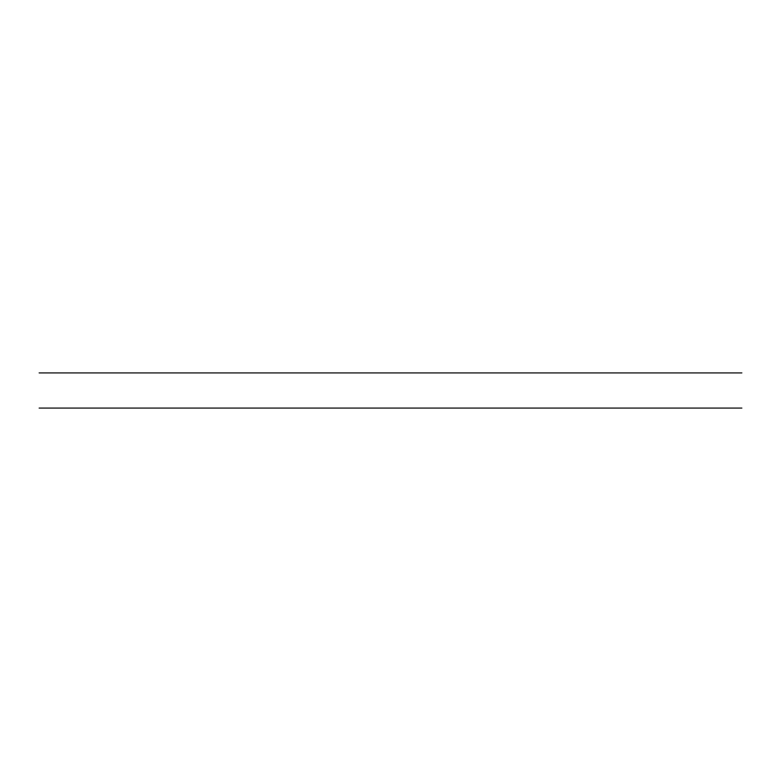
<?xml version="1.0" encoding="UTF-8"?>
<svg xmlns="http://www.w3.org/2000/svg" width="781" height="781" viewBox="0 0 781 781"><rect width="100%" height="100%" fill="white"/><g stroke="black" fill="none" stroke-linecap="round" stroke-linejoin="round"><path stroke-width="1.17" d="M39.05 372.928L741.95 372.928M39.05 408.072L741.95 408.072"/></g></svg>
